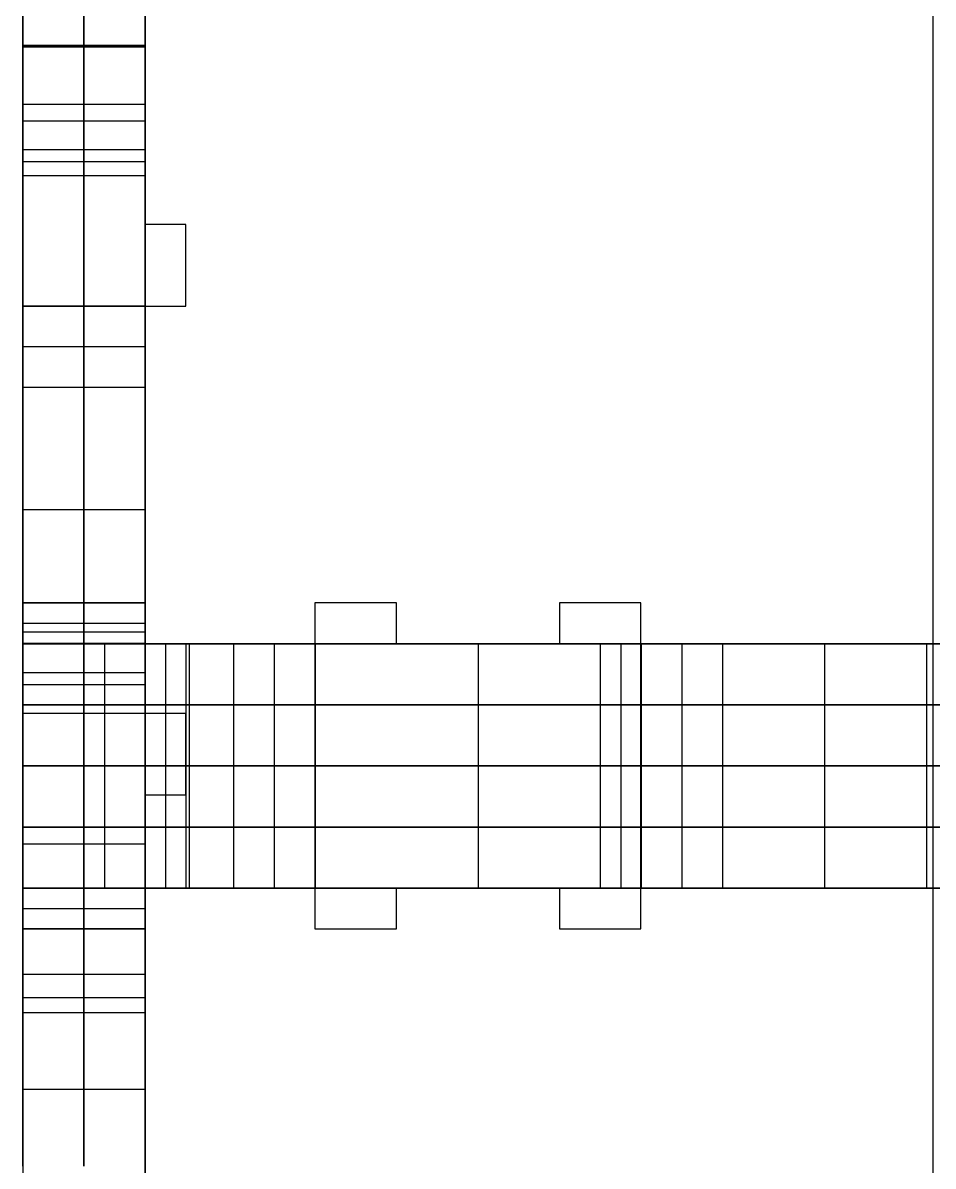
# Model space of a CAD drawing. Extents: x 584 to 852, y -43768 to -40231.
# Drawn here: x 584.5 to 718.5, y -40558.4 to -40390.1 of the extents above; entities that cross this region are included whole.
import ezdxf

# ---------------------------------------------------------------- set-up
doc = ezdxf.new("R2010")
doc.units = 0
doc.layers.add('ENDS', color=40, linetype='CONTINUOUS')

# ---------------------------------------------------------------- blocks, each defined once
blk = doc.blocks.new('SKYLARK200_END-XXS-1')
at = {"layer": 'ENDS'}
for p, q in [((-134, 2668.02, 264), (-134, 3518.01, 264)), ((-134, 2668.02, 282), (-134, 3518.01, 282)), ((-268, 3512.03, 141), (-268, 2745.01, 141)), ((-250, 3512.03, 141), (-250, 2724.03, 141)), ((-250, 3347.75, 282), (-250, 3464.03, 282)), ((-250, 3347.75, 264), (-250, 3464.03, 264)), ((-250, 3347.75, 273), (-250, 3464.03, 273)), ((-259, 3441.03, 56), (-259, 3363.03, 56)), ((-259, 3363.03, 226), (-259, 3441.03, 226)), ((-250, 3441.03, 56), (-250, 3363.03, 56)), ((-250, 3363.03, 226), (-250, 3441.03, 226)), ((-268, 3363.03, 226), (-268, 3381.03, 226)), ((-268, 3381.03, 56), (-268, 3363.03, 56)), ((-268, 3374.18), (-250, 3374.18)), ((-268, 3374.18), (-268, 3237.37)), ((-268, 3335.78, 282), (-268, 3374.18, 282)), ((-268, 3374.18, 282), (-250, 3374.18, 282)), ((-268, 3374.11, 0.87), (-250, 3374.11, 0.87)), ((-268, 3374.11, 281.13), (-250, 3374.11, 281.13)), ((-268, 3357.03, 50), (-268, 3373.93, 1.72)), ((-268, 3373.93, 1.72), (-250, 3373.93, 1.72)), ((-268, 3373.93, 280.28), (-250, 3373.93, 280.28)), ((-268, 3373.93, 280.28), (-268, 3357.03, 232)), ((-259, 3374.18), (-259, 3237.37)), ((-259, 3335.78, 282), (-259, 3374.18, 282)), ((-259, 3357.03, 50), (-259, 3373.93, 1.72)), ((-259, 3373.93, 280.28), (-259, 3357.03, 232)), ((-250, 3374.18), (-250, 3237.37)), ((-250, 3335.78, 282), (-250, 3374.18, 282)), ((-250, 3357.03, 50), (-250, 3373.93, 1.72)), ((-250, 3373.93, 280.28), (-250, 3357.03, 232)), ((-268, 3365.48, 25.86), (-250, 3365.48, 25.86)), ((-268, 3365.48, 256.14), (-250, 3365.48, 256.14)), ((-268, 3363.03, 56), (-250, 3363.03, 56)), ((-268, 3363.03, 226), (-250, 3363.03, 226)), ((-268, 3358.79, 54.24), (-250, 3358.79, 54.24)), ((-268, 3358.79, 227.76), (-250, 3358.79, 227.76)), ((-268, 3357.03, 50), (-250, 3357.03, 50)), ((-268, 3357.03, 232), (-250, 3357.03, 232)), ((-268, 3354.98, 282), (-250, 3354.98, 282)), ((-244, 3347.75, 282), (-250, 3347.75, 282)), ((-250, 3347.75, 282), (-250, 3347.75, 264)), ((-244, 3347.75, 264), (-250, 3347.75, 264)), ((-244, 3347.75, 273), (-250, 3347.75, 273)), ((-247, 3347.75, 282), (-247, 3347.75, 264)), ((-244, 3335.75, 282), (-244, 3347.75, 282)), ((-244, 3347.75, 282), (-244, 3347.75, 264)), ((-244, 3335.75, 264), (-244, 3347.75, 264)), ((-244, 3335.75, 273), (-244, 3347.75, 273)), ((-244, 3341.75, 282), (-244, 3341.75, 264)), ((-268, 3323.78, 258), (-268, 3335.78, 258)), ((-268, 3335.78, 258), (-250, 3335.78, 258)), ((-268, 3335.78, 258), (-268, 3335.78, 282)), ((-268, 3335.78, 282), (-250, 3335.78, 282)), ((-268, 3335.78, 270), (-250, 3335.78, 270)), ((-268, 3275.75, 282), (-268, 3335.75, 282)), ((-268, 3335.75, 282), (-268, 3335.75, 264)), ((-268, 3275.75, 264), (-268, 3335.75, 264)), ((-268, 3335.75, 282), (-244, 3335.75, 282)), ((-268, 3335.75, 264), (-244, 3335.75, 264)), ((-268, 3275.75, 273), (-268, 3335.75, 273)), ((-268, 3335.75, 273), (-244, 3335.75, 273)), ((-259, 3323.78, 258), (-259, 3335.78, 258)), ((-259, 3335.78, 258), (-259, 3335.78, 282)), ((-256, 3335.75, 282), (-256, 3335.75, 264)), ((-250, 3323.78, 258), (-250, 3335.78, 258)), ((-250, 3335.78, 258), (-250, 3335.78, 282)), ((-244, 3335.75, 282), (-244, 3335.75, 264)), ((-268, 3329.78, 258), (-250, 3329.78, 258)), ((-268, 3287.78, 264), (-268, 3323.78, 264)), ((-268, 3323.78, 264), (-250, 3323.78, 264)), ((-268, 3323.78, 264), (-268, 3323.78, 258)), ((-268, 3323.78, 258), (-250, 3323.78, 258)), ((-268, 3323.78, 261), (-250, 3323.78, 261)), ((-259, 3287.78, 264), (-259, 3323.78, 264)), ((-259, 3323.78, 264), (-259, 3323.78, 258)), ((-250, 3287.78, 264), (-250, 3323.78, 264)), ((-250, 3323.78, 264), (-250, 3323.78, 258)), ((-268, 3305.78), (-250, 3305.78)), ((-268, 3305.78, 264), (-250, 3305.78, 264)), ((-268, 3305.75, 282), (-268, 3305.75, 264)), ((-268, 3286.03, 181.25), (-268, 3292.03, 181.25)), ((-268, 3292.03, 181.25), (-268, 3292.03, 193.25)), ((-268, 3292.03, 193.25), (-268, 3244.03, 193.25)), ((-268, 3292.03, 143.25), (-268, 3292.03, 155.25)), ((-268, 3292.03, 155.25), (-268, 3286.03, 155.25)), ((-259, 3292.03, 181.25), (-268, 3292.03, 181.25)), ((-259, 3292.03, 193.25), (-268, 3292.03, 193.25)), ((-268, 3280.03, 143.25), (-268, 3292.03, 143.25)), ((-259, 3292.03, 143.25), (-268, 3292.03, 143.25)), ((-259, 3292.03, 155.25), (-268, 3292.03, 155.25)), ((-268, 3292.03, 187.25), (-250, 3292.03, 187.25)), ((-268, 3292.03, 149.25), (-250, 3292.03, 149.25)), ((-250, 3292.03, 181.25), (-259, 3292.03, 181.25)), ((-250, 3292.03, 193.25), (-259, 3292.03, 193.25)), ((-250, 3292.03, 143.25), (-259, 3292.03, 143.25)), ((-250, 3292.03, 155.25), (-259, 3292.03, 155.25)), ((-259, 3286.03, 181.25), (-259, 3292.03, 181.25)), ((-259, 3292.03, 181.25), (-259, 3292.03, 193.25)), ((-259, 3292.03, 193.25), (-259, 3244.03, 193.25)), ((-259, 3244.03, 143.25), (-259, 3292.03, 143.25)), ((-259, 3292.03, 143.25), (-259, 3292.03, 155.25)), ((-259, 3292.03, 155.25), (-259, 3286.03, 155.25)), ((-250, 3286.03, 181.25), (-250, 3292.03, 181.25)), ((-250, 3292.03, 181.25), (-250, 3292.03, 193.25)), ((-250, 3292.03, 193.25), (-250, 3244.03, 193.25)), ((-250, 3244.03, 143.25), (-250, 3292.03, 143.25)), ((-250, 3292.03, 143.25), (-250, 3292.03, 155.25)), ((-250, 3292.03, 155.25), (-250, 3286.03, 155.25)), ((-213, 3292.02, 282), (-225, 3292.02, 282)), ((-225, 3292.02, 282), (-225, 3292.02, 264)), ((-213, 3292.02, 264), (-225, 3292.02, 264)), ((-225, 3292.02, 282), (-225, 3244.02, 282)), ((-225, 3292.02, 264), (-225, 3244.02, 264)), ((-213, 3292.02, 273), (-225, 3292.02, 273)), ((-225, 3292.02, 273), (-225, 3244.02, 273)), ((-219, 3292.02, 282), (-219, 3292.02, 264)), ((-213, 3286.02, 282), (-213, 3292.02, 282)), ((-213, 3292.02, 282), (-213, 3292.02, 264)), ((-213, 3286.02, 264), (-213, 3292.02, 264)), ((-213, 3286.02, 273), (-213, 3292.02, 273)), ((-177, 3292.02, 282), (-189, 3292.02, 282)), ((-189, 3292.02, 282), (-189, 3292.02, 264)), ((-177, 3292.02, 264), (-189, 3292.02, 264)), ((-189, 3292.02, 282), (-189, 3286.02, 282)), ((-189, 3292.02, 264), (-189, 3286.02, 264)), ((-177, 3292.02, 273), (-189, 3292.02, 273)), ((-189, 3292.02, 273), (-189, 3286.02, 273)), ((-183, 3292.02, 282), (-183, 3292.02, 264)), ((-177, 3244.02, 282), (-177, 3292.02, 282)), ((-177, 3292.02, 282), (-177, 3292.02, 264)), ((-177, 3244.02, 264), (-177, 3292.02, 264)), ((-177, 3244.02, 273), (-177, 3292.02, 273)), ((-268, 3289.03, 181.25), (-250, 3289.03, 181.25)), ((-268, 3289.03, 155.25), (-250, 3289.03, 155.25)), ((-213, 3289.02, 282), (-213, 3289.02, 264)), ((-189, 3289.02, 282), (-189, 3289.02, 264)), ((-268, 3275.78, 258), (-268, 3287.78, 258)), ((-268, 3287.78, 258), (-250, 3287.78, 258)), ((-268, 3287.78, 258), (-268, 3287.78, 264)), ((-268, 3287.78, 264), (-250, 3287.78, 264)), ((-268, 3287.78, 261), (-250, 3287.78, 261)), ((-259, 3275.78, 258), (-259, 3287.78, 258)), ((-259, 3287.78, 258), (-259, 3287.78, 264)), ((-250, 3275.78, 258), (-250, 3287.78, 258)), ((-250, 3287.78, 258), (-250, 3287.78, 264)), ((-268, 3286.03, 155.25), (-268, 3286.03, 181.25)), ((-259, 3286.03, 181.25), (-268, 3286.03, 181.25)), ((-268, 3286.03, 155.25), (-259, 3286.03, 155.25)), ((-268, 3286.03, 168.25), (-250, 3286.03, 168.25)), ((-244, 3286.02, 193.25), (-268, 3286.02, 193.25)), ((-268, 3286.02, 193.25), (-268, 3268.02, 193.25)), ((-268, 3286.02, 193.25), (-268, 3286.02, 143.25)), ((-268, 3286.02, 143.25), (-268, 3268.02, 143.25)), ((-268, 3286.02, 143.25), (-244, 3286.02, 143.25)), ((-268, 3286.02, 168.25), (-268, 3268.02, 168.25)), ((-250, 3286.03, 181.25), (-259, 3286.03, 181.25)), ((-259, 3286.03, 155.25), (-250, 3286.03, 155.25)), ((-259, 3286.03, 155.25), (-259, 3286.03, 181.25)), ((-256, 3286.02, 193.25), (-256, 3268.02, 193.25)), ((-256, 3286.02, 143.25), (-256, 3268.02, 143.25)), ((-250, 3286.03, 155.25), (-250, 3286.03, 181.25)), ((-236.99, 3286.02, 264), (-250, 3286.02, 264)), ((-250, 3286.02, 264), (-250, 3268.02, 264)), ((-250, 3286.02, 264), (-250, 3286.02, 205.25)), ((-250, 3286.02, 205.25), (-250, 3268.02, 205.25)), ((-250, 3286.02, 205.25), (-244, 3286.02, 205.25)), ((-244, 3286.02, 131.25), (-250, 3286.02, 131.25)), ((-250, 3286.02, 131.25), (-250, 3268.02, 131.25)), ((-250, 3286.02, 131.25), (-250, 3286.02, 18)), ((-250, 3286.02, 18), (-250, 3268.02, 18)), ((-250, 3286.02, 18), (-236.99, 3286.02, 18)), ((-250, 3286.02, 234.62), (-250, 3268.02, 234.62)), ((-250, 3286.02, 74.62), (-250, 3268.02, 74.62)), ((-247, 3286.02, 205.25), (-247, 3268.02, 205.25)), ((-247, 3286.02, 131.25), (-247, 3268.02, 131.25)), ((-244, 3286.02, 205.25), (-244, 3268.02, 205.25)), ((-244, 3286.02, 205.25), (-244, 3286.02, 193.25)), ((-244, 3286.02, 193.25), (-244, 3268.02, 193.25)), ((-244, 3286.02, 143.25), (-244, 3268.02, 143.25)), ((-244, 3286.02, 143.25), (-244, 3286.02, 131.25)), ((-244, 3286.02, 131.25), (-244, 3268.02, 131.25)), ((-244, 3286.02, 199.25), (-244, 3268.02, 199.25)), ((-244, 3286.02, 137.25), (-244, 3268.02, 137.25)), ((-244, 3286.02, 141), (-18, 3286.02, 141)), ((-243.5, 3286.02, 264), (-243.5, 3268.02, 264)), ((-243.5, 3286.02, 18), (-243.5, 3268.02, 18)), ((-224.99, 3286.02, 258), (-236.99, 3286.02, 258)), ((-236.99, 3286.02, 258), (-236.99, 3268.02, 258)), ((-236.99, 3286.02, 258), (-236.99, 3286.02, 264)), ((-236.99, 3286.02, 264), (-236.99, 3268.02, 264)), ((-236.99, 3286.02, 18), (-236.99, 3268.02, 18)), ((-236.99, 3286.02, 18), (-236.99, 3286.02, 24)), ((-236.99, 3286.02, 24), (-236.99, 3268.02, 24)), ((-236.99, 3286.02, 24), (-224.99, 3286.02, 24)), ((-236.99, 3286.02, 261), (-236.99, 3268.02, 261)), ((-236.99, 3286.02, 21), (-236.99, 3268.02, 21)), ((-230.99, 3286.02, 258), (-230.99, 3268.02, 258)), ((-230.99, 3286.02, 24), (-230.99, 3268.02, 24)), ((-225, 3286.02, 282), (-225, 3286.02, 264)), ((-176.99, 3286.02, 300), (-224.99, 3286.02, 300)), ((-224.99, 3286.02, 300), (-224.99, 3268.02, 300)), ((-224.99, 3286.02, 300), (-224.99, 3286.02, 258)), ((-224.99, 3286.02, 258), (-224.99, 3268.02, 258)), ((-224.99, 3286.02, 24), (-224.99, 3268.02, 24)), ((-224.99, 3286.02, 24), (-224.99, 3286.02, -18)), ((-224.99, 3286.02, -18), (-224.99, 3268.02, -18)), ((-224.99, 3286.02, -18), (-176.99, 3286.02, -18)), ((-224.99, 3286.02, 264), (-224.99, 3268.02, 264)), ((-224.99, 3286.02, 18), (-224.99, 3268.02, 18)), ((-189, 3286.02, 282), (-213, 3286.02, 282)), ((-213, 3286.02, 282), (-213, 3286.02, 264)), ((-189, 3286.02, 264), (-213, 3286.02, 264)), ((-189, 3286.02, 273), (-213, 3286.02, 273)), ((-201, 3286.02, 282), (-201, 3286.02, 264)), ((-200.99, 3286.02, 300), (-200.99, 3268.02, 300)), ((-200.99, 3286.02, -18), (-200.99, 3268.02, -18)), ((-189, 3286.02, 282), (-189, 3286.02, 264)), ((-176.99, 3286.02, 128), (-182.99, 3286.02, 128)), ((-182.99, 3286.02, 128), (-182.99, 3268.02, 128)), ((-182.99, 3286.02, 128), (-182.99, 3286.02, 140)), ((-182.99, 3286.02, 140), (-182.99, 3268.02, 140)), ((-182.99, 3286.02, 140), (-116.99, 3286.02, 140)), ((-182.99, 3286.02, 134), (-182.99, 3268.02, 134)), ((-179.99, 3286.02, 128), (-179.99, 3268.02, 128)), ((-164.99, 3286.02, 258), (-176.99, 3286.02, 258)), ((-176.99, 3286.02, 258), (-176.99, 3268.02, 258)), ((-176.99, 3286.02, 258), (-176.99, 3286.02, 300)), ((-176.99, 3286.02, 300), (-176.99, 3268.02, 300)), ((-176.99, 3286.02, -18), (-176.99, 3268.02, -18)), ((-176.99, 3286.02, -18), (-176.99, 3286.02, 128)), ((-176.99, 3286.02, 128), (-176.99, 3268.02, 128)), ((-176.99, 3286.02, 279), (-176.99, 3268.02, 279)), ((-176.99, 3286.02, 55), (-176.99, 3268.02, 55)), ((-176.99, 3286.02, 140), (-176.99, 3268.02, 140)), ((-170.99, 3286.02, 258), (-170.99, 3268.02, 258)), ((-134.99, 3286.02, 264), (-164.99, 3286.02, 264)), ((-164.99, 3286.02, 264), (-164.99, 3268.02, 264)), ((-164.99, 3286.02, 264), (-164.99, 3286.02, 258)), ((-164.99, 3286.02, 258), (-164.99, 3268.02, 258)), ((-164.99, 3286.02, 261), (-164.99, 3268.02, 261)), ((-149.99, 3286.02, 264), (-149.99, 3268.02, 264)), ((-122.99, 3286.02, 258), (-134.99, 3286.02, 258)), ((-134.99, 3286.02, 258), (-134.99, 3268.02, 258)), ((-134.99, 3286.02, 258), (-134.99, 3286.02, 264)), ((-134.99, 3286.02, 264), (-134.99, 3268.02, 264)), ((-134.99, 3286.02, 261), (-134.99, 3268.02, 261)), ((-134, 3286.02, 140), (-134, 3286.02, 258)), ((-268, 3281.78, 258), (-250, 3281.78, 258)), ((-268, 3244.03, 143.25), (-268, 3280.03, 143.25)), ((-268, 3280.03, 143.25), (-250, 3280.03, 143.25)), ((-244, 3277.02, 193.25), (-268, 3277.02, 193.25)), ((-268, 3277.02, 193.25), (-268, 3277.02, 143.25)), ((-268, 3277.02, 143.25), (-244, 3277.02, 143.25)), ((-236.99, 3277.02, 264), (-250, 3277.02, 264)), ((-250, 3277.02, 264), (-250, 3277.02, 205.25)), ((-250, 3277.02, 205.25), (-244, 3277.02, 205.25)), ((-244, 3277.02, 131.25), (-250, 3277.02, 131.25)), ((-250, 3277.02, 131.25), (-250, 3277.02, 18)), ((-250, 3277.02, 18), (-236.99, 3277.02, 18)), ((-244, 3277.02, 205.25), (-244, 3277.02, 193.25)), ((-244, 3277.02, 143.25), (-244, 3277.02, 131.25)), ((-224.99, 3277.02, 258), (-236.99, 3277.02, 258)), ((-236.99, 3277.02, 258), (-236.99, 3277.02, 264)), ((-236.99, 3277.02, 18), (-236.99, 3277.02, 24)), ((-236.99, 3277.02, 24), (-224.99, 3277.02, 24)), ((-176.99, 3277.02, 300), (-224.99, 3277.02, 300)), ((-224.99, 3277.02, 300), (-224.99, 3277.02, 258)), ((-224.99, 3277.02, 24), (-224.99, 3277.02, -18)), ((-224.99, 3277.02, -18), (-176.99, 3277.02, -18)), ((-176.99, 3277.02, 128), (-182.99, 3277.02, 128)), ((-182.99, 3277.02, 128), (-182.99, 3277.02, 140)), ((-182.99, 3277.02, 140), (-116.99, 3277.02, 140)), ((-164.99, 3277.02, 258), (-176.99, 3277.02, 258)), ((-176.99, 3277.02, 258), (-176.99, 3277.02, 300)), ((-176.99, 3277.02, -18), (-176.99, 3277.02, 128)), ((-134.99, 3277.02, 264), (-164.99, 3277.02, 264)), ((-164.99, 3277.02, 264), (-164.99, 3277.02, 258)), ((-122.99, 3277.02, 258), (-134.99, 3277.02, 258)), ((-134.99, 3277.02, 258), (-134.99, 3277.02, 264)), ((-268, 3237.37, 282), (-268, 3275.78, 282)), ((-268, 3275.78, 282), (-250, 3275.78, 282)), ((-268, 3275.78, 282), (-268, 3275.78, 258)), ((-268, 3275.78, 258), (-250, 3275.78, 258)), ((-268, 3275.78, 270), (-250, 3275.78, 270)), ((-244, 3275.75, 282), (-268, 3275.75, 282)), ((-268, 3275.75, 282), (-268, 3275.75, 264)), ((-244, 3275.75, 264), (-268, 3275.75, 264)), ((-244, 3275.75, 273), (-268, 3275.75, 273)), ((-259, 3237.37, 282), (-259, 3275.78, 282)), ((-259, 3275.78, 282), (-259, 3275.78, 258)), ((-256, 3275.75, 282), (-256, 3275.75, 264)), ((-250, 3237.37, 282), (-250, 3275.78, 282)), ((-250, 3275.78, 282), (-250, 3275.78, 258)), ((-244, 3263.75, 282), (-244, 3275.75, 282)), ((-244, 3275.75, 282), (-244, 3275.75, 264)), ((-244, 3263.75, 264), (-244, 3275.75, 264)), ((-244, 3263.75, 273), (-244, 3275.75, 273)), ((-244, 3269.75, 282), (-244, 3269.75, 264)), ((-268, 3268.03, 193.25), (-250, 3268.03, 193.25)), ((-244, 3268.02, 193.25), (-268, 3268.02, 193.25)), ((-268, 3268.02, 193.25), (-268, 3250.02, 193.25)), ((-268, 3268.02, 193.25), (-268, 3268.02, 143.25)), ((-268, 3268.02, 143.25), (-268, 3250.02, 143.25)), ((-268, 3268.02, 143.25), (-244, 3268.02, 143.25)), ((-268, 3268.02, 168.25), (-268, 3250.02, 168.25)), ((-244, 3268.02, 193.25), (-268, 3268.02, 193.25)), ((-268, 3268.02, 193.25), (-268, 3268.02, 143.25)), ((-268, 3268.02, 143.25), (-244, 3268.02, 143.25)), ((-256, 3268.02, 193.25), (-256, 3250.02, 193.25)), ((-256, 3268.02, 143.25), (-256, 3250.02, 143.25)), ((-236.99, 3268.02, 264), (-250, 3268.02, 264)), ((-250, 3268.02, 264), (-250, 3250.02, 264)), ((-250, 3268.02, 264), (-250, 3268.02, 205.25)), ((-250, 3268.02, 205.25), (-250, 3250.02, 205.25)), ((-250, 3268.02, 205.25), (-244, 3268.02, 205.25)), ((-244, 3268.02, 131.25), (-250, 3268.02, 131.25)), ((-250, 3268.02, 131.25), (-250, 3250.02, 131.25)), ((-250, 3268.02, 131.25), (-250, 3268.02, 18)), ((-250, 3268.02, 18), (-250, 3250.02, 18)), ((-250, 3268.02, 18), (-236.99, 3268.02, 18)), ((-250, 3268.02, 234.62), (-250, 3250.02, 234.62)), ((-250, 3268.02, 100), (-250, 3250.02, 100)), ((-236.99, 3268.02, 264), (-250, 3268.02, 264)), ((-250, 3268.02, 264), (-250, 3268.02, 205.25)), ((-250, 3268.02, 205.25), (-244, 3268.02, 205.25)), ((-244, 3268.02, 131.25), (-250, 3268.02, 131.25)), ((-250, 3268.02, 131.25), (-250, 3268.02, 18)), ((-250, 3268.02, 18), (-236.99, 3268.02, 18)), ((-247, 3268.02, 205.25), (-247, 3250.02, 205.25)), ((-247, 3268.02, 131.25), (-247, 3250.02, 131.25)), ((-244, 3268.02, 205.25), (-244, 3250.02, 205.25)), ((-244, 3268.02, 205.25), (-244, 3268.02, 193.25)), ((-244, 3268.02, 193.25), (-244, 3250.02, 193.25)), ((-244, 3268.02, 143.25), (-244, 3250.02, 143.25)), ((-244, 3268.02, 143.25), (-244, 3268.02, 131.25)), ((-244, 3268.02, 131.25), (-244, 3250.02, 131.25)), ((-244, 3268.02, 199.25), (-244, 3250.02, 199.25)), ((-244, 3268.02, 137.25), (-244, 3250.02, 137.25)), ((0, 3268.02, 141), (-244, 3268.02, 141)), ((-244, 3268.02, 205.25), (-244, 3268.02, 193.25)), ((-244, 3268.02, 143.25), (-244, 3268.02, 131.25)), ((-244, 3268.02, 141), (-18, 3268.02, 141)), ((-243.5, 3268.02, 264), (-243.5, 3250.02, 264)), ((-243.5, 3268.02, 18), (-243.5, 3250.02, 18)), ((-224.99, 3268.02, 258), (-236.99, 3268.02, 258)), ((-236.99, 3268.02, 258), (-236.99, 3250.02, 258)), ((-236.99, 3268.02, 258), (-236.99, 3268.02, 264)), ((-236.99, 3268.02, 264), (-236.99, 3250.02, 264)), ((-236.99, 3268.02, 18), (-236.99, 3250.02, 18)), ((-236.99, 3268.02, 18), (-236.99, 3268.02, 24)), ((-236.99, 3268.02, 24), (-236.99, 3250.02, 24)), ((-236.99, 3268.02, 24), (-224.99, 3268.02, 24)), ((-236.99, 3268.02, 261), (-236.99, 3250.02, 261)), ((-236.99, 3268.02, 21), (-236.99, 3250.02, 21)), ((-224.99, 3268.02, 258), (-236.99, 3268.02, 258)), ((-236.99, 3268.02, 258), (-236.99, 3268.02, 264)), ((-236.99, 3268.02, 18), (-236.99, 3268.02, 24)), ((-236.99, 3268.02, 24), (-224.99, 3268.02, 24)), ((-230.99, 3268.02, 258), (-230.99, 3250.02, 258)), ((-230.99, 3268.02, 24), (-230.99, 3250.02, 24)), ((-176.99, 3268.02, 300), (-224.99, 3268.02, 300)), ((-224.99, 3268.02, 300), (-224.99, 3250.02, 300)), ((-224.99, 3268.02, 300), (-224.99, 3268.02, 258)), ((-224.99, 3268.02, 258), (-224.99, 3250.02, 258)), ((-224.99, 3268.02, 24), (-224.99, 3250.02, 24)), ((-224.99, 3268.02, 24), (-224.99, 3268.02, -18)), ((-224.99, 3268.02, -18), (-224.99, 3250.02, -18)), ((-224.99, 3268.02, -18), (-176.99, 3268.02, -18)), ((-224.99, 3268.02, 279), (-224.99, 3250.02, 279)), ((-224.99, 3268.02, 18), (-224.99, 3250.02, 18)), ((-176.99, 3268.02, 300), (-224.99, 3268.02, 300)), ((-224.99, 3268.02, 300), (-224.99, 3268.02, 258)), ((-224.99, 3268.02, 24), (-224.99, 3268.02, -18)), ((-224.99, 3268.02, -18), (-176.99, 3268.02, -18)), ((-200.99, 3268.02, 300), (-200.99, 3250.02, 300)), ((-200.99, 3268.02, -18), (-200.99, 3250.02, -18)), ((-176.99, 3268.02, 128), (-182.99, 3268.02, 128)), ((-182.99, 3268.02, 128), (-182.99, 3250.02, 128)), ((-182.99, 3268.02, 128), (-182.99, 3268.02, 140)), ((-182.99, 3268.02, 140), (-182.99, 3250.02, 140)), ((-182.99, 3268.02, 140), (-116.99, 3268.02, 140)), ((-182.99, 3268.02, 134), (-182.99, 3250.02, 134)), ((-176.99, 3268.02, 128), (-182.99, 3268.02, 128)), ((-182.99, 3268.02, 128), (-182.99, 3268.02, 140)), ((-182.99, 3268.02, 140), (-116.99, 3268.02, 140)), ((-179.99, 3268.02, 128), (-179.99, 3250.02, 128)), ((-176.99, 3268.02, 128), (-176.99, 3250.02, 128)), ((-164.99, 3268.02, 258), (-176.99, 3268.02, 258)), ((-176.99, 3268.02, 258), (-176.99, 3250.02, 258)), ((-176.99, 3268.02, 258), (-176.99, 3268.02, 300)), ((-176.99, 3268.02, 300), (-176.99, 3250.02, 300)), ((-176.99, 3268.02, -18), (-176.99, 3250.02, -18)), ((-176.99, 3268.02, -18), (-176.99, 3268.02, 128)), ((-176.99, 3268.02, 140), (-176.99, 3250.02, 140)), ((-176.99, 3268.02, 279), (-176.99, 3250.02, 279)), ((-176.99, 3268.02, 55), (-176.99, 3250.02, 55)), ((-164.99, 3268.02, 258), (-176.99, 3268.02, 258)), ((-176.99, 3268.02, 258), (-176.99, 3268.02, 300)), ((-176.99, 3268.02, -18), (-176.99, 3268.02, 128)), ((-170.99, 3268.02, 258), (-170.99, 3250.02, 258)), ((-134.99, 3268.02, 264), (-164.99, 3268.02, 264)), ((-164.99, 3268.02, 264), (-164.99, 3250.02, 264)), ((-164.99, 3268.02, 264), (-164.99, 3268.02, 258)), ((-164.99, 3268.02, 258), (-164.99, 3250.02, 258)), ((-164.99, 3268.02, 261), (-164.99, 3250.02, 261)), ((-134.99, 3268.02, 264), (-164.99, 3268.02, 264)), ((-164.99, 3268.02, 264), (-164.99, 3268.02, 258)), ((-149.99, 3268.02, 264), (-149.99, 3250.02, 264)), ((-122.99, 3268.02, 258), (-134.99, 3268.02, 258)), ((-134.99, 3268.02, 258), (-134.99, 3250.02, 258)), ((-134.99, 3268.02, 258), (-134.99, 3268.02, 264)), ((-134.99, 3268.02, 264), (-134.99, 3250.02, 264)), ((-134.99, 3268.02, 261), (-134.99, 3250.02, 261)), ((-122.99, 3268.02, 258), (-134.99, 3268.02, 258)), ((-134.99, 3268.02, 258), (-134.99, 3268.02, 264)), ((-134, 3268.02, 140), (-134, 3268.02, 258)), ((-250, 3114.45, 282), (-250, 3263.75, 282)), ((-250, 3263.75, 282), (-250, 3263.75, 264)), ((-250, 3114.45, 264), (-250, 3263.75, 264)), ((-250, 3263.75, 282), (-244, 3263.75, 282)), ((-250, 3263.75, 264), (-244, 3263.75, 264)), ((-250, 3114.45, 273), (-250, 3263.75, 273)), ((-250, 3263.75, 273), (-244, 3263.75, 273)), ((-247, 3263.75, 282), (-247, 3263.75, 264)), ((-244, 3263.75, 282), (-244, 3263.75, 264)), ((-244, 3259.02, 193.25), (-268, 3259.02, 193.25)), ((-268, 3259.02, 193.25), (-268, 3259.02, 143.25)), ((-268, 3259.02, 143.25), (-244, 3259.02, 143.25)), ((-236.99, 3259.02, 264), (-250, 3259.02, 264)), ((-250, 3259.02, 264), (-250, 3259.02, 205.25)), ((-250, 3259.02, 205.25), (-244, 3259.02, 205.25)), ((-244, 3259.02, 131.25), (-250, 3259.02, 131.25)), ((-250, 3259.02, 131.25), (-250, 3259.02, 18)), ((-250, 3259.02, 18), (-236.99, 3259.02, 18)), ((-244, 3259.02, 205.25), (-244, 3259.02, 193.25)), ((-244, 3259.02, 143.25), (-244, 3259.02, 131.25)), ((-224.99, 3259.02, 258), (-236.99, 3259.02, 258)), ((-236.99, 3259.02, 258), (-236.99, 3259.02, 264)), ((-236.99, 3259.02, 18), (-236.99, 3259.02, 24)), ((-236.99, 3259.02, 24), (-224.99, 3259.02, 24)), ((-176.99, 3259.02, 300), (-224.99, 3259.02, 300)), ((-224.99, 3259.02, 300), (-224.99, 3259.02, 258)), ((-224.99, 3259.02, 24), (-224.99, 3259.02, -18)), ((-224.99, 3259.02, -18), (-176.99, 3259.02, -18)), ((-176.99, 3259.02, 128), (-182.99, 3259.02, 128)), ((-182.99, 3259.02, 128), (-182.99, 3259.02, 140)), ((-182.99, 3259.02, 140), (-116.99, 3259.02, 140)), ((-164.99, 3259.02, 258), (-176.99, 3259.02, 258)), ((-176.99, 3259.02, 258), (-176.99, 3259.02, 300)), ((-176.99, 3259.02, -18), (-176.99, 3259.02, 128)), ((-134.99, 3259.02, 264), (-164.99, 3259.02, 264)), ((-164.99, 3259.02, 264), (-164.99, 3259.02, 258)), ((-122.99, 3259.02, 258), (-134.99, 3259.02, 258)), ((-134.99, 3259.02, 258), (-134.99, 3259.02, 264)), ((-268, 3256.57, 282), (-250, 3256.57, 282)), ((-268, 3244.03, 181.25), (-268, 3250.03, 181.25)), ((-268, 3250.03, 181.25), (-268, 3250.03, 155.25)), ((-268, 3250.03, 155.25), (-268, 3244.03, 155.25)), ((-259, 3250.03, 181.25), (-268, 3250.03, 181.25)), ((-259, 3250.03, 155.25), (-268, 3250.03, 155.25)), ((-268, 3250.03, 168.25), (-250, 3250.03, 168.25)), ((-244, 3250.02, 193.25), (-268, 3250.02, 193.25)), ((-268, 3250.02, 193.25), (-268, 3250.02, 143.25)), ((-268, 3250.02, 143.25), (-244, 3250.02, 143.25)), ((-250, 3250.03, 181.25), (-259, 3250.03, 181.25)), ((-250, 3250.03, 155.25), (-259, 3250.03, 155.25)), ((-259, 3244.03, 181.25), (-259, 3250.03, 181.25)), ((-259, 3250.03, 155.25), (-259, 3244.03, 155.25)), ((-259, 3250.03, 181.25), (-259, 3250.03, 155.25)), ((-250, 3244.03, 181.25), (-250, 3250.03, 181.25)), ((-250, 3250.03, 181.25), (-250, 3250.03, 155.25)), ((-250, 3250.03, 155.25), (-250, 3244.03, 155.25)), ((-250, 3250.02, 282), (-250, 3250.02, 264)), ((-236.99, 3250.02, 264), (-250, 3250.02, 264)), ((-250, 3250.02, 264), (-250, 3250.02, 205.25)), ((-250, 3250.02, 205.25), (-244, 3250.02, 205.25)), ((-244, 3250.02, 131.25), (-250, 3250.02, 131.25)), ((-250, 3250.02, 131.25), (-250, 3250.02, 18)), ((-250, 3250.02, 18), (-236.99, 3250.02, 18)), ((-244, 3250.02, 205.25), (-244, 3250.02, 193.25)), ((-244, 3250.02, 143.25), (-244, 3250.02, 131.25)), ((0, 3250.02, 141), (-244, 3250.02, 141)), ((-224.99, 3250.02, 258), (-236.99, 3250.02, 258)), ((-236.99, 3250.02, 258), (-236.99, 3250.02, 264)), ((-236.99, 3250.02, 18), (-236.99, 3250.02, 24)), ((-236.99, 3250.02, 24), (-224.99, 3250.02, 24)), ((-176.99, 3250.02, 300), (-224.99, 3250.02, 300)), ((-224.99, 3250.02, 300), (-224.99, 3250.02, 258)), ((-224.99, 3250.02, 24), (-224.99, 3250.02, -18)), ((-224.99, 3250.02, -18), (-176.99, 3250.02, -18)), ((-213, 3244.02, 282), (-213, 3250.02, 282)), ((-213, 3250.02, 282), (-213, 3250.02, 264)), ((-213, 3244.02, 264), (-213, 3250.02, 264)), ((-213, 3250.02, 282), (-189, 3250.02, 282)), ((-213, 3250.02, 264), (-189, 3250.02, 264)), ((-213, 3244.02, 273), (-213, 3250.02, 273)), ((-213, 3250.02, 273), (-189, 3250.02, 273)), ((-201, 3250.02, 282), (-201, 3250.02, 264)), ((-189, 3250.02, 282), (-189, 3250.02, 264)), ((-189, 3250.02, 282), (-189, 3244.02, 282)), ((-189, 3250.02, 264), (-189, 3244.02, 264)), ((-189, 3250.02, 273), (-189, 3244.02, 273)), ((-176.99, 3250.02, 128), (-182.99, 3250.02, 128)), ((-182.99, 3250.02, 128), (-182.99, 3250.02, 140)), ((-182.99, 3250.02, 140), (-116.99, 3250.02, 140)), ((-177, 3250.02, 282), (-177, 3250.02, 264)), ((-164.99, 3250.02, 258), (-176.99, 3250.02, 258)), ((-176.99, 3250.02, 258), (-176.99, 3250.02, 300)), ((-176.99, 3250.02, -18), (-176.99, 3250.02, 128)), ((-134.99, 3250.02, 264), (-164.99, 3250.02, 264)), ((-164.99, 3250.02, 264), (-164.99, 3250.02, 258)), ((-122.99, 3250.02, 258), (-134.99, 3250.02, 258)), ((-134.99, 3250.02, 258), (-134.99, 3250.02, 264)), ((-268, 3247.03, 181.25), (-250, 3247.03, 181.25)), ((-268, 3247.03, 155.25), (-250, 3247.03, 155.25)), ((-213, 3247.02, 282), (-213, 3247.02, 264)), ((-189, 3247.02, 282), (-189, 3247.02, 264)), ((-268, 3244.03, 155.25), (-268, 3244.03, 143.25)), ((-259, 3244.03, 193.25), (-268, 3244.03, 193.25)), ((-268, 3244.03, 193.25), (-268, 3244.03, 187.25)), ((-268, 3244.03, 187.25), (-268, 3244.03, 181.25)), ((-259, 3244.03, 181.25), (-268, 3244.03, 181.25)), ((-259, 3244.03, 155.25), (-268, 3244.03, 155.25)), ((-259, 3244.03, 143.25), (-268, 3244.03, 143.25)), ((-268, 3244.03, 187.25), (-250, 3244.03, 187.25)), ((-268, 3244.03, 149.25), (-250, 3244.03, 149.25)), ((-250, 3244.03, 193.25), (-259, 3244.03, 193.25)), ((-250, 3244.03, 181.25), (-259, 3244.03, 181.25)), ((-250, 3244.03, 155.25), (-259, 3244.03, 155.25)), ((-250, 3244.03, 143.25), (-259, 3244.03, 143.25)), ((-259, 3244.03, 193.25), (-259, 3244.03, 181.25)), ((-259, 3244.03, 155.25), (-259, 3244.03, 143.25)), ((-250, 3244.03, 193.25), (-250, 3244.03, 181.25)), ((-250, 3244.03, 155.25), (-250, 3244.03, 143.25)), ((-225, 3244.02, 282), (-213, 3244.02, 282)), ((-225, 3244.02, 264), (-213, 3244.02, 264)), ((-225, 3244.02, 282), (-225, 3244.02, 264)), ((-225, 3244.02, 273), (-213, 3244.02, 273)), ((-219, 3244.02, 282), (-219, 3244.02, 264)), ((-213, 3244.02, 282), (-213, 3244.02, 264)), ((-189, 3244.02, 282), (-189, 3244.02, 264)), ((-189, 3244.02, 282), (-177, 3244.02, 282)), ((-189, 3244.02, 264), (-177, 3244.02, 264)), ((-189, 3244.02, 273), (-177, 3244.02, 273)), ((-183, 3244.02, 282), (-183, 3244.02, 264)), ((-177, 3244.02, 282), (-177, 3244.02, 264)), ((-268, 3237.37), (-250, 3237.37)), ((-268, 3237.37, 282), (-250, 3237.37, 282)), ((-268, 3233.91, -1.1), (-250, 3233.91, -1.1)), ((-268, 3233.91, 283.1), (-250, 3233.91, 283.1)), ((-268, 3231.72, -4), (-250, 3231.72, -4)), ((-268, 3231.72, 286), (-250, 3231.72, 286)), ((-268, 3220.4, -12), (-250, 3220.4, -12)), ((-268, 3220.4, 294), (-250, 3220.4, 294))]:
    blk.add_line(p, q, dxfattribs=at)
at = {"layer": 'ENDS', "extrusion": (-1, 0, 0)}
for centre, radius, start, end in [((-3368.18, 0, 268), 6, 163.3771, 180), ((-3368.18, 282, 268), 6, 180, 196.6229), ((-3368.18, 0, 259), 6, 163.3771, 180), ((-3368.18, 282, 259), 6, 180, 196.6229), ((-3368.18, 0, 250), 6, 163.3771, 180), ((-3368.18, 282, 250), 6, 180, 196.6229), ((-3220.4, 0, 268), 12, 199.4712, 340.5288), ((-3220.4, 282, 268), 12, 19.4712, 160.5288), ((-3220.4, 0, 259), 12, 199.4712, 340.5288), ((-3220.4, 282, 259), 12, 19.4712, 160.5288), ((-3220.4, 0, 250), 12, 199.4712, 340.5288), ((-3220.4, 282, 250), 12, 19.4712, 160.5288)]:
    blk.add_arc(centre, radius, start, end, dxfattribs=at)
at = {"layer": 'ENDS', "extrusion": (1, 0, 0)}
for centre, start, end in [((3363.03, 50, -268), 90, 180), ((3363.03, 232, -268), 180, 270), ((3363.03, 50, -259), 90, 180), ((3363.03, 232, -259), 180, 270), ((3363.03, 50, -250), 90, 180), ((3363.03, 232, -250), 180, 270), ((3237.37, -6, -268), 90, 160.5288), ((3237.37, 288, -268), 199.4712, 270), ((3237.37, -6, -259), 90, 160.5288), ((3237.37, 288, -259), 199.4712, 270), ((3237.37, -6, -250), 90, 160.5288), ((3237.37, 288, -250), 199.4712, 270)]:
    blk.add_arc(centre, 6, start, end, dxfattribs=at)

msp = doc.modelspace()

# ---------------------------------------------------------------- block references
at = {"layer": 'ENDS'}
msp.add_blockref('SKYLARK200_END-XXS-1', (852.49, -43767.53, 18), dxfattribs=at)

doc.saveas('drawing.dxf')
